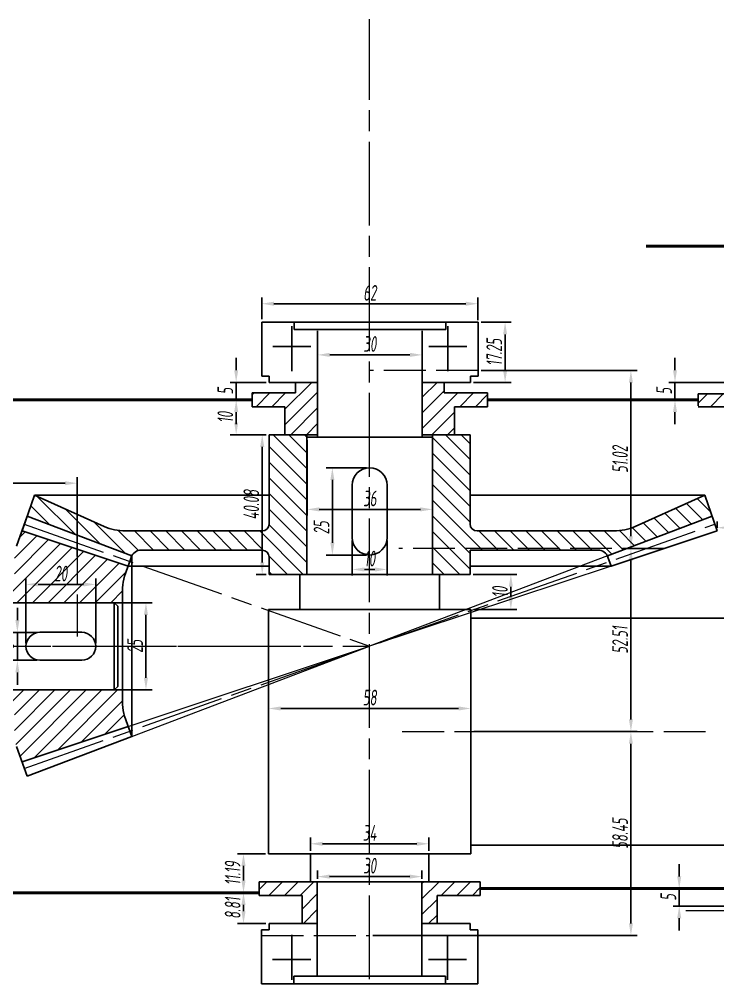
# Model space of a CAD drawing. Extents: x -500 to 7960, y -6170 to 1582.
# Drawn here: x 4657.1 to 4857.3, y 76.4 to 352.8 of the extents above; entities that cross this region are included whole.
import ezdxf

# ---------------------------------------------------------------- set-up
doc = ezdxf.new("R2010")
doc.units = 0
doc.linetypes.add('ACAD_ISO02W100', pattern=[15, 12, -3])
doc.linetypes.add('ACAD_ISO08W100', pattern=[36, 24, -3, 6, -3])
doc.layers.get('Defpoints').update_dxf_attribs({"linetype": 'CONTINUOUS'})
for name, color, linetype, lineweight in [('zhongxin', 1, 'ACAD_ISO08W100', 9), ('加粗实线受力图', 7, 'CONTINUOUS', 50), ('标注', 5, 'CONTINUOUS', 9), ('粗实线', 7, 'CONTINUOUS', 25), ('细实线 波浪线', 3, 'CONTINUOUS', 9), ('虚线', 2, 'ACAD_ISO02W100', 9)]:
    doc.layers.add(name, color=color, linetype=linetype, lineweight=lineweight)
doc.styles.get("Standard").update_dxf_attribs({"font": 'gbenor.shx', "width": 0.7, "oblique": 7, "height": 10, "bigfont": 'gbcbig.shx'})
doc.dimstyles.new('GB-35', dxfattribs={"dimtxt": 4.5, "dimasz": 3.5, "dimexe": 1.75, "dimexo": 0.875, "dimgap": 0.875, "dimtad": 1, "dimdsep": 46, "dimtxsty": 'Standard', "dimcen": 3.5, "dimadec": 0, "dimazin": 0, "dimtfac": 0.7, "dimtmove": 0, "dimatfit": 3, "dimfxl": 1, "dimtzin": 0, "dimarcsym": 0})
pattern_1 = [(135, (2826.3578, 0), (-2.245064, -2.245064), [])]
pattern_2 = [(45, (2826.3578, 0), (-2.245064, 2.245064), [])]

# ---------------------------------------------------------------- blocks, each defined once
blk = doc.blocks.new('*D33')
at = {"layer": 'Defpoints', "color": 0, "transparency": 16777216}
for p in [(4786.36, 193.7), (4786.56, 183.69), (4798.04, 183.69)]:
    blk.add_point(p, dxfattribs=at)
at = {"layer": '标注', "color": 0, "lineweight": -2, "transparency": 16777216}
for p, q in [((4787.23, 193.7), (4799.79, 193.7)), ((4798.04, 190.2), (4798.04, 187.19)), ((4787.43, 183.69), (4799.79, 183.69))]:
    blk.add_line(p, q, dxfattribs=at)
at = {"layer": '标注', "color": 0, "transparency": 16777216}
for points in [[(4797.46, 190.2), (4798.62, 190.2), (4798.04, 193.7)], [(4797.46, 187.19), (4798.62, 187.19), (4798.04, 183.69)]]:
    blk.add_solid(points, dxfattribs=at)
at = {"layer": '标注', "color": 0, "transparency": 16777216, "insert": (4794.92, 188.69), "char_height": 4.5, "attachment_point": 5, "rotation": 90}
blk.add_mtext('10', dxfattribs=at)
blk = doc.blocks.new('*D36')
at = {"layer": 'Defpoints', "color": 0, "transparency": 16777216}
for p in [(4788.62, 266.02), (4786.47, 248.77), (4796.39, 248.77)]:
    blk.add_point(p, dxfattribs=at)
at = {"layer": '标注', "color": 0, "lineweight": -2, "transparency": 16777216}
for p, q in [((4789.5, 266.02), (4798.14, 266.02)), ((4796.39, 262.52), (4796.39, 252.27)), ((4787.35, 248.77), (4798.14, 248.77))]:
    blk.add_line(p, q, dxfattribs=at)
at = {"layer": '标注', "color": 0, "transparency": 16777216}
for points in [[(4795.81, 262.52), (4796.97, 262.52), (4796.39, 266.02)], [(4795.81, 252.27), (4796.97, 252.27), (4796.39, 248.77)]]:
    blk.add_solid(points, dxfattribs=at)
at = {"layer": '标注', "color": 0, "transparency": 16777216, "insert": (4793.27, 257.4), "char_height": 4.5, "attachment_point": 5, "rotation": 90}
blk.add_mtext('17.25', dxfattribs=at)
blk = doc.blocks.new('*D19')
at = {"layer": 'Defpoints', "color": 0, "transparency": 16777216}
for p in [(4742.62, 263.9), (4772.62, 263.9), (4772.62, 256.65)]:
    blk.add_point(p, dxfattribs=at)
at = {"layer": '标注', "color": 0, "lineweight": -2, "transparency": 16777216}
for p, q in [((4742.62, 263.03), (4742.62, 254.9)), ((4772.62, 263.03), (4772.62, 254.9)), ((4746.12, 256.65), (4769.12, 256.65))]:
    blk.add_line(p, q, dxfattribs=at)
at = {"layer": '标注', "color": 0, "transparency": 16777216}
for points in [[(4746.12, 257.24), (4746.12, 256.07), (4742.62, 256.65)], [(4769.12, 257.24), (4769.12, 256.07), (4772.62, 256.65)]]:
    blk.add_solid(points, dxfattribs=at)
at = {"layer": '标注', "color": 0, "transparency": 16777216, "insert": (4757.62, 259.78), "char_height": 4.5, "attachment_point": 5}
blk.add_mtext('30', dxfattribs=at)
blk = doc.blocks.new('*D37')
at = {"layer": 'Defpoints', "color": 0, "transparency": 16777216}
for p in [(4739.62, 233.08), (4775.62, 233.08), (4775.62, 212.37)]:
    blk.add_point(p, dxfattribs=at)
at = {"layer": '标注', "color": 0, "lineweight": -2, "transparency": 16777216}
for p, q in [((4739.62, 232.21), (4739.62, 210.62)), ((4775.62, 232.21), (4775.62, 210.62)), ((4743.12, 212.37), (4772.12, 212.37))]:
    blk.add_line(p, q, dxfattribs=at)
at = {"layer": '标注', "color": 0, "transparency": 16777216}
for points in [[(4743.12, 212.96), (4743.12, 211.79), (4739.62, 212.37)], [(4772.12, 212.96), (4772.12, 211.79), (4775.62, 212.37)]]:
    blk.add_solid(points, dxfattribs=at)
at = {"layer": '标注', "color": 0, "transparency": 16777216, "insert": (4757.62, 215.5), "char_height": 4.5, "attachment_point": 5}
blk.add_mtext('36', dxfattribs=at)
blk = doc.blocks.new('*D38')
at = {"layer": 'Defpoints', "color": 0, "transparency": 16777216}
for p in [(4788.62, 271.32), (4726.62, 266.02), (4788.62, 265.7)]:
    blk.add_point(p, dxfattribs=at)
at = {"layer": '标注', "color": 0, "lineweight": -2, "transparency": 16777216}
for p, q in [((4726.62, 266.9), (4726.62, 273.07)), ((4730.12, 271.32), (4785.12, 271.32)), ((4788.62, 266.58), (4788.62, 273.07))]:
    blk.add_line(p, q, dxfattribs=at)
at = {"layer": '标注', "color": 0, "transparency": 16777216}
for points in [[(4730.12, 271.9), (4730.12, 270.73), (4726.62, 271.32)], [(4785.12, 271.9), (4785.12, 270.73), (4788.62, 271.32)]]:
    blk.add_solid(points, dxfattribs=at)
at = {"layer": '标注', "color": 0, "transparency": 16777216, "insert": (4757.62, 274.44), "char_height": 4.5, "attachment_point": 5}
blk.add_mtext('62', dxfattribs=at)
blk = doc.blocks.new('*D39')
at = {"layer": 'Defpoints', "color": 0, "transparency": 16777216}
for p in [(4788.62, 252.22), (4832.46, 201.2), (4842, 201.2)]:
    blk.add_point(p, dxfattribs=at)
at = {"layer": '标注', "color": 0, "lineweight": -2, "transparency": 16777216}
for p, q in [((4789.5, 252.22), (4834.21, 252.22)), ((4832.46, 248.72), (4832.46, 204.7)), ((4841.13, 201.2), (4830.71, 201.2))]:
    blk.add_line(p, q, dxfattribs=at)
at = {"layer": '标注', "color": 0, "transparency": 16777216}
for points in [[(4831.88, 248.72), (4833.04, 248.72), (4832.46, 252.22)], [(4831.88, 204.7), (4833.04, 204.7), (4832.46, 201.2)]]:
    blk.add_solid(points, dxfattribs=at)
at = {"layer": '标注', "color": 0, "transparency": 16777216, "insert": (4829.34, 226.71), "char_height": 4.5, "attachment_point": 5, "rotation": 90}
blk.add_mtext('51.02', dxfattribs=at)
blk = doc.blocks.new('*D40')
at = {"layer": 'Defpoints', "color": 0, "transparency": 16777216}
for p in [(4832.46, 201.2), (4786.56, 148.69), (4832.46, 148.69)]:
    blk.add_point(p, dxfattribs=at)
at = {"layer": '标注', "color": 0, "lineweight": -2, "transparency": 16777216}
for p, q in [((4831.59, 201.2), (4830.71, 201.2)), ((4832.46, 197.7), (4832.46, 152.19)), ((4787.43, 148.69), (4834.21, 148.69))]:
    blk.add_line(p, q, dxfattribs=at)
at = {"layer": '标注', "color": 0, "transparency": 16777216}
for points in [[(4831.88, 197.7), (4833.04, 197.7), (4832.46, 201.2)], [(4831.88, 152.19), (4833.04, 152.19), (4832.46, 148.69)]]:
    blk.add_solid(points, dxfattribs=at)
at = {"layer": '标注', "color": 0, "transparency": 16777216, "insert": (4829.34, 174.95), "char_height": 4.5, "attachment_point": 5, "rotation": 90}
blk.add_mtext('52.51', dxfattribs=at)
blk = doc.blocks.new('*D41')
at = {"layer": 'Defpoints', "color": 0, "transparency": 16777216}
for p in [(4832.46, 148.69), (4757.56, 90.24), (4832.46, 90.24)]:
    blk.add_point(p, dxfattribs=at)
at = {"layer": '标注', "color": 0, "lineweight": -2, "transparency": 16777216}
for p, q in [((4831.59, 148.69), (4830.71, 148.69)), ((4832.46, 145.19), (4832.46, 93.74)), ((4758.43, 90.24), (4834.21, 90.24))]:
    blk.add_line(p, q, dxfattribs=at)
at = {"layer": '标注', "color": 0, "transparency": 16777216}
for points in [[(4831.88, 145.19), (4833.04, 145.19), (4832.46, 148.69)], [(4831.88, 93.74), (4833.04, 93.74), (4832.46, 90.24)]]:
    blk.add_solid(points, dxfattribs=at)
at = {"layer": '标注', "color": 0, "transparency": 16777216, "insert": (4829.34, 119.47), "char_height": 4.5, "attachment_point": 5, "rotation": 90}
blk.add_mtext('58.45', dxfattribs=at)
blk = doc.blocks.new('*D20')
at = {"layer": 'Defpoints', "color": 0, "transparency": 16777216}
for p in [(4673.73, 219.88), (4623.73, 204.93), (4673.73, 198.04)]:
    blk.add_point(p, dxfattribs=at)
at = {"layer": '标注', "color": 0, "lineweight": -2, "transparency": 16777216}
for p, q in [((4623.73, 205.8), (4623.73, 221.63)), ((4673.73, 198.92), (4673.73, 221.63)), ((4627.23, 219.88), (4670.23, 219.88))]:
    blk.add_line(p, q, dxfattribs=at)
at = {"layer": '标注', "color": 0, "transparency": 16777216}
for points in [[(4627.23, 220.46), (4627.23, 219.3), (4623.73, 219.88)], [(4670.23, 220.46), (4670.23, 219.3), (4673.73, 219.88)]]:
    blk.add_solid(points, dxfattribs=at)
at = {"layer": '标注', "color": 0, "transparency": 16777216, "insert": (4651.24, 223.01), "char_height": 4.5, "attachment_point": 5}
blk.add_mtext('50', dxfattribs=at)
blk = doc.blocks.new('*D45')
at = {"layer": 'Defpoints', "color": 0, "transparency": 16777216}
for p in [(4742.56, 105.66), (4772.56, 107.14), (4772.56, 105.66)]:
    blk.add_point(p, dxfattribs=at)
at = {"layer": '标注', "color": 0, "lineweight": -2, "transparency": 16777216}
for p, q in [((4742.56, 106.53), (4742.56, 108.89)), ((4772.56, 106.53), (4772.56, 108.89)), ((4746.06, 107.14), (4769.06, 107.14))]:
    blk.add_line(p, q, dxfattribs=at)
at = {"layer": '标注', "color": 0, "transparency": 16777216}
for points in [[(4746.06, 107.73), (4746.06, 106.56), (4742.56, 107.14)], [(4769.06, 107.73), (4769.06, 106.56), (4772.56, 107.14)]]:
    blk.add_solid(points, dxfattribs=at)
at = {"layer": '标注', "color": 0, "transparency": 16777216, "insert": (4757.56, 110.27), "char_height": 4.5, "attachment_point": 5}
blk.add_mtext('30', dxfattribs=at)
blk = doc.blocks.new('*D46')
at = {"layer": 'Defpoints', "color": 0, "transparency": 16777216}
for p in [(4774.56, 116.55), (4740.56, 113.69), (4774.56, 113.69)]:
    blk.add_point(p, dxfattribs=at)
at = {"layer": '标注', "color": 0, "lineweight": -2, "transparency": 16777216}
for p, q in [((4740.56, 114.57), (4740.56, 118.3)), ((4744.06, 116.55), (4771.06, 116.55)), ((4774.56, 114.57), (4774.56, 118.3))]:
    blk.add_line(p, q, dxfattribs=at)
at = {"layer": '标注', "color": 0, "transparency": 16777216}
for points in [[(4744.06, 117.13), (4744.06, 115.96), (4740.56, 116.55)], [(4771.06, 117.13), (4771.06, 115.96), (4774.56, 116.55)]]:
    blk.add_solid(points, dxfattribs=at)
at = {"layer": '标注', "color": 0, "transparency": 16777216, "insert": (4757.56, 119.67), "char_height": 4.5, "attachment_point": 5}
blk.add_mtext('34', dxfattribs=at)
blk = doc.blocks.new('*D47')
at = {"layer": 'Defpoints', "color": 0, "transparency": 16777216}
for p in [(4786.56, 155.32), (4728.56, 148.69), (4786.56, 148.69)]:
    blk.add_point(p, dxfattribs=at)
at = {"layer": '标注', "color": 0, "lineweight": -2, "transparency": 16777216}
for p, q in [((4728.56, 149.57), (4728.56, 157.07)), ((4732.06, 155.32), (4783.06, 155.32)), ((4786.56, 149.57), (4786.56, 157.07))]:
    blk.add_line(p, q, dxfattribs=at)
at = {"layer": '标注', "color": 0, "transparency": 16777216}
for points in [[(4732.06, 155.91), (4732.06, 154.74), (4728.56, 155.32)], [(4783.06, 155.91), (4783.06, 154.74), (4786.56, 155.32)]]:
    blk.add_solid(points, dxfattribs=at)
at = {"layer": '标注', "color": 0, "transparency": 16777216, "insert": (4757.56, 158.45), "char_height": 4.5, "attachment_point": 5}
blk.add_mtext('58', dxfattribs=at)
blk = doc.blocks.new('*D50')
at = {"layer": 'Defpoints', "color": 0, "transparency": 16777216}
for p in [(4686.72, 185.64), (4686.72, 160.64), (4693.43, 160.64)]:
    blk.add_point(p, dxfattribs=at)
at = {"layer": '标注', "color": 0, "lineweight": -2, "transparency": 16777216}
for p, q in [((4687.59, 185.64), (4695.18, 185.64)), ((4693.43, 182.14), (4693.43, 164.14)), ((4687.59, 160.64), (4695.18, 160.64))]:
    blk.add_line(p, q, dxfattribs=at)
at = {"layer": '标注', "color": 0, "transparency": 16777216}
for points in [[(4692.84, 182.14), (4694.01, 182.14), (4693.43, 185.64)], [(4692.84, 164.14), (4694.01, 164.14), (4693.43, 160.64)]]:
    blk.add_solid(points, dxfattribs=at)
at = {"layer": '标注', "color": 0, "transparency": 16777216, "insert": (4690.3, 173.14), "char_height": 4.5, "attachment_point": 5, "rotation": 90}
blk.add_mtext('25', dxfattribs=at)
blk = doc.blocks.new('*D56')
at = {"layer": 'Defpoints', "color": 0, "transparency": 16777216}
for p in [(4728.77, 248.77), (4719.29, 243.77), (4719.29, 243.77)]:
    blk.add_point(p, dxfattribs=at)
at = {"layer": '标注', "color": 0, "lineweight": -2, "transparency": 16777216}
for p, q in [((4719.29, 252.27), (4719.29, 255.77)), ((4727.9, 248.77), (4717.54, 248.77)), ((4719.29, 248.77), (4719.29, 243.77)), ((4718.42, 243.77), (4717.54, 243.77)), ((4719.29, 240.27), (4719.29, 236.77))]:
    blk.add_line(p, q, dxfattribs=at)
at = {"layer": '标注', "color": 0, "transparency": 16777216}
for points in [[(4718.71, 252.27), (4719.88, 252.27), (4719.29, 248.77)], [(4718.71, 240.27), (4719.88, 240.27), (4719.29, 243.77)]]:
    blk.add_solid(points, dxfattribs=at)
at = {"layer": '标注', "color": 0, "transparency": 16777216, "insert": (4716.17, 246.27), "char_height": 4.5, "attachment_point": 5, "rotation": 90}
blk.add_mtext('5', dxfattribs=at)
blk = doc.blocks.new('*D57')
at = {"layer": 'Defpoints', "color": 0, "transparency": 16777216}
for p in [(4869.37, 248.77), (4845.1, 243.77), (4851.74, 243.77)]:
    blk.add_point(p, dxfattribs=at)
at = {"layer": '标注', "color": 0, "lineweight": -2, "transparency": 16777216}
for p, q in [((4845.1, 252.27), (4845.1, 255.77)), ((4868.5, 248.77), (4843.35, 248.77)), ((4845.1, 248.77), (4845.1, 243.77)), ((4850.87, 243.77), (4843.35, 243.77)), ((4845.1, 240.27), (4845.1, 236.77))]:
    blk.add_line(p, q, dxfattribs=at)
at = {"layer": '标注', "color": 0, "transparency": 16777216}
for points in [[(4844.52, 252.27), (4845.68, 252.27), (4845.1, 248.77)], [(4844.52, 240.27), (4845.68, 240.27), (4845.1, 243.77)]]:
    blk.add_solid(points, dxfattribs=at)
at = {"layer": '标注', "color": 0, "transparency": 16777216, "insert": (4841.97, 246.27), "char_height": 4.5, "attachment_point": 5, "rotation": 90}
blk.add_mtext('5', dxfattribs=at)
blk = doc.blocks.new('*D59')
at = {"layer": 'Defpoints', "color": 0, "transparency": 16777216}
for p in [(4725.84, 102.51), (4721.39, 93.69), (4728.71, 93.69)]:
    blk.add_point(p, dxfattribs=at)
at = {"layer": '标注', "color": 0, "lineweight": -2, "transparency": 16777216}
for p, q in [((4724.96, 102.51), (4719.64, 102.51)), ((4721.39, 99.01), (4721.39, 97.19)), ((4727.83, 93.69), (4719.64, 93.69))]:
    blk.add_line(p, q, dxfattribs=at)
at = {"layer": '标注', "color": 0, "transparency": 16777216}
for points in [[(4720.81, 99.01), (4721.98, 99.01), (4721.39, 102.51)], [(4720.81, 97.19), (4721.98, 97.19), (4721.39, 93.69)]]:
    blk.add_solid(points, dxfattribs=at)
at = {"layer": '标注', "color": 0, "transparency": 16777216, "insert": (4718.27, 98.1), "char_height": 4.5, "attachment_point": 5, "rotation": 90}
blk.add_mtext('8.81', dxfattribs=at)
blk = doc.blocks.new('*D60')
at = {"layer": 'Defpoints', "color": 0, "transparency": 16777216}
for p in [(4860.84, 103.69), (4846.31, 98.69), (4869.29, 98.69)]:
    blk.add_point(p, dxfattribs=at)
at = {"layer": '标注', "color": 0, "lineweight": -2, "transparency": 16777216}
for p, q in [((4846.31, 107.19), (4846.31, 110.69)), ((4859.96, 103.69), (4844.56, 103.69)), ((4846.31, 103.69), (4846.31, 98.69)), ((4868.41, 98.69), (4844.56, 98.69)), ((4846.31, 95.19), (4846.31, 91.69))]:
    blk.add_line(p, q, dxfattribs=at)
at = {"layer": '标注', "color": 0, "transparency": 16777216}
for points in [[(4845.73, 107.19), (4846.9, 107.19), (4846.31, 103.69)], [(4845.73, 95.19), (4846.9, 95.19), (4846.31, 98.69)]]:
    blk.add_solid(points, dxfattribs=at)
at = {"layer": '标注', "color": 0, "transparency": 16777216, "insert": (4843.19, 101.19), "char_height": 4.5, "attachment_point": 5, "rotation": 90}
blk.add_mtext('5', dxfattribs=at)
blk = doc.blocks.new('*D61')
at = {"layer": 'Defpoints', "color": 0, "transparency": 16777216}
for p in [(4723.91, 243.77), (4719.29, 233.77), (4728.76, 233.77)]:
    blk.add_point(p, dxfattribs=at)
at = {"layer": '标注', "color": 0, "lineweight": -2, "transparency": 16777216}
for p, q in [((4723.03, 243.77), (4717.54, 243.77)), ((4719.29, 240.27), (4719.29, 237.27)), ((4727.88, 233.77), (4717.54, 233.77))]:
    blk.add_line(p, q, dxfattribs=at)
at = {"layer": '标注', "color": 0, "transparency": 16777216}
for points in [[(4718.71, 240.27), (4719.88, 240.27), (4719.29, 243.77)], [(4718.71, 237.27), (4719.88, 237.27), (4719.29, 233.77)]]:
    blk.add_solid(points, dxfattribs=at)
at = {"layer": '标注', "color": 0, "transparency": 16777216, "insert": (4716.17, 238.77), "char_height": 4.5, "attachment_point": 5, "rotation": 90}
blk.add_mtext('10', dxfattribs=at)
blk = doc.blocks.new('*D62')
at = {"layer": 'Defpoints', "color": 0, "transparency": 16777216}
for p in [(4728.56, 113.69), (4721.39, 102.51), (4725.84, 102.51)]:
    blk.add_point(p, dxfattribs=at)
at = {"layer": '标注', "color": 0, "lineweight": -2, "transparency": 16777216}
for p, q in [((4727.68, 113.69), (4719.64, 113.69)), ((4721.39, 110.19), (4721.39, 106.01)), ((4724.96, 102.51), (4719.64, 102.51))]:
    blk.add_line(p, q, dxfattribs=at)
at = {"layer": '标注', "color": 0, "transparency": 16777216}
for points in [[(4720.81, 110.19), (4721.98, 110.19), (4721.39, 113.69)], [(4720.81, 106.01), (4721.98, 106.01), (4721.39, 102.51)]]:
    blk.add_solid(points, dxfattribs=at)
at = {"layer": '标注', "color": 0, "transparency": 16777216, "insert": (4718.27, 108.1), "char_height": 4.5, "attachment_point": 5, "rotation": 90}
blk.add_mtext('11.19', dxfattribs=at)
blk = doc.blocks.new('*D63')
at = {"layer": 'Defpoints', "color": 0, "transparency": 16777216}
for p in [(4857.19, 206.25), (4878.56, 207.13), (4878.56, 205.39)]:
    blk.add_point(p, dxfattribs=at)
at = {"layer": '标注', "color": 0, "lineweight": -2, "transparency": 16777216}
for p, q in [((4857.19, 207.12), (4857.19, 208.88)), ((4878.56, 206.27), (4878.56, 208.88)), ((4860.69, 207.13), (4875.06, 207.13))]:
    blk.add_line(p, q, dxfattribs=at)
at = {"layer": '标注', "color": 0, "transparency": 16777216}
for points in [[(4860.69, 207.71), (4860.69, 206.55), (4857.19, 207.13)], [(4875.06, 207.71), (4875.06, 206.55), (4878.56, 207.13)]]:
    blk.add_solid(points, dxfattribs=at)
at = {"layer": '标注', "color": 0, "transparency": 16777216, "insert": (4867.87, 210.25), "char_height": 4.5, "attachment_point": 5}
blk.add_mtext('21.37', dxfattribs=at)
blk = doc.blocks.new('*D24')
at = {"layer": 'Defpoints', "color": 0, "transparency": 16777216}
for p in [(4679.02, 190.86), (4659.02, 173.14), (4679.02, 173.14)]:
    blk.add_point(p, dxfattribs=at)
at = {"layer": '标注', "color": 0, "lineweight": -2, "transparency": 16777216}
for p, q in [((4659.02, 174.02), (4659.02, 192.61)), ((4662.52, 190.86), (4675.52, 190.86)), ((4679.02, 174.02), (4679.02, 192.61))]:
    blk.add_line(p, q, dxfattribs=at)
at = {"layer": '标注', "color": 0, "transparency": 16777216}
for points in [[(4662.52, 191.45), (4662.52, 190.28), (4659.02, 190.86)], [(4675.52, 191.45), (4675.52, 190.28), (4679.02, 190.86)]]:
    blk.add_solid(points, dxfattribs=at)
at = {"layer": '标注', "color": 0, "transparency": 16777216, "insert": (4669.02, 193.99), "char_height": 4.5, "attachment_point": 5}
blk.add_mtext('20', dxfattribs=at)
blk = doc.blocks.new('*D66')
at = {"layer": 'Defpoints', "color": 0, "transparency": 16777216}
for p in [(4663.02, 177.14), (4656.57, 169.14), (4663.02, 169.14)]:
    blk.add_point(p, dxfattribs=at)
at = {"layer": '标注', "color": 0, "lineweight": -2, "transparency": 16777216}
for p, q in [((4656.57, 180.64), (4656.57, 184.14)), ((4662.15, 177.14), (4654.82, 177.14)), ((4656.57, 177.14), (4656.57, 169.14)), ((4662.15, 169.14), (4654.82, 169.14)), ((4656.57, 165.64), (4656.57, 162.14))]:
    blk.add_line(p, q, dxfattribs=at)
at = {"layer": '标注', "color": 0, "transparency": 16777216}
for points in [[(4655.99, 180.64), (4657.15, 180.64), (4656.57, 177.14)], [(4655.99, 165.64), (4657.15, 165.64), (4656.57, 169.14)]]:
    blk.add_solid(points, dxfattribs=at)
at = {"layer": '标注', "color": 0, "transparency": 16777216, "insert": (4653.44, 173.14), "char_height": 4.5, "attachment_point": 5, "rotation": 90}
blk.add_mtext('8', dxfattribs=at)
blk = doc.blocks.new('*D67')
at = {"layer": 'Defpoints', "color": 0, "transparency": 16777216}
for p in [(4728.76, 233.77), (4726.76, 193.7), (4728.76, 193.7)]:
    blk.add_point(p, dxfattribs=at)
at = {"layer": '标注', "color": 0, "lineweight": -2, "transparency": 16777216}
for p, q in [((4727.88, 233.77), (4725.01, 233.77)), ((4726.76, 230.27), (4726.76, 197.2)), ((4727.88, 193.7), (4725.01, 193.7))]:
    blk.add_line(p, q, dxfattribs=at)
at = {"layer": '标注', "color": 0, "transparency": 16777216}
for points in [[(4726.17, 230.27), (4727.34, 230.27), (4726.76, 233.77)], [(4726.17, 197.2), (4727.34, 197.2), (4726.76, 193.7)]]:
    blk.add_solid(points, dxfattribs=at)
at = {"layer": '标注', "color": 0, "transparency": 16777216, "insert": (4723.63, 213.73), "char_height": 4.5, "attachment_point": 5, "rotation": 90}
blk.add_mtext('40.08', dxfattribs=at)
blk = doc.blocks.new('*D25')
at = {"layer": 'Defpoints', "color": 0, "transparency": 16777216}
for p in [(4752.56, 204.3), (4762.56, 204.3), (4762.56, 195.15)]:
    blk.add_point(p, dxfattribs=at)
at = {"layer": '标注', "color": 0, "lineweight": -2, "transparency": 16777216}
for p, q in [((4752.56, 203.43), (4752.56, 193.4)), ((4762.56, 203.43), (4762.56, 193.4)), ((4756.06, 195.15), (4759.06, 195.15))]:
    blk.add_line(p, q, dxfattribs=at)
at = {"layer": '标注', "color": 0, "transparency": 16777216}
for points in [[(4756.06, 195.74), (4756.06, 194.57), (4752.56, 195.15)], [(4759.06, 195.74), (4759.06, 194.57), (4762.56, 195.15)]]:
    blk.add_solid(points, dxfattribs=at)
at = {"layer": '标注', "color": 0, "transparency": 16777216, "insert": (4757.56, 198.28), "char_height": 4.5, "attachment_point": 5}
blk.add_mtext('10', dxfattribs=at)
blk = doc.blocks.new('*D68')
at = {"layer": 'Defpoints', "color": 0, "transparency": 16777216}
for p in [(4757.56, 224.3), (4746.87, 199.3), (4757.56, 199.3)]:
    blk.add_point(p, dxfattribs=at)
at = {"layer": '标注', "color": 0, "lineweight": -2, "transparency": 16777216}
for p, q in [((4756.68, 224.3), (4745.12, 224.3)), ((4746.87, 220.8), (4746.87, 202.8)), ((4756.68, 199.3), (4745.12, 199.3))]:
    blk.add_line(p, q, dxfattribs=at)
at = {"layer": '标注', "color": 0, "transparency": 16777216}
for points in [[(4746.29, 220.8), (4747.45, 220.8), (4746.87, 224.3)], [(4746.29, 202.8), (4747.45, 202.8), (4746.87, 199.3)]]:
    blk.add_solid(points, dxfattribs=at)
at = {"layer": '标注', "color": 0, "transparency": 16777216, "insert": (4743.74, 207.12), "char_height": 4.5, "attachment_point": 5, "rotation": 90}
blk.add_mtext('25', dxfattribs=at)

msp = doc.modelspace()

# ---------------------------------------------------------------- hatches: boundary and pattern name
at = {"layer": '细实线 波浪线'}
h = msp.add_hatch(dxfattribs=at)
h.set_pattern_fill('ANSI31', color=256)
h.set_pattern_definition(pattern_2)
h.paths.add_polyline_path([(4742.623, 248.772), (4736.285, 248.772), (4736.285, 245.737), (4723.907, 245.737), (4723.907, 241.807), (4733.265, 241.807), (4733.265, 233.772), (4742.623, 233.772)])
h.paths.add_polyline_path([(4781.846, 241.807), (4791.34, 241.807), (4791.34, 245.737), (4778.962, 245.737), (4778.962, 248.772), (4772.623, 248.772), (4772.623, 233.772), (4781.846, 233.772)])
h = msp.add_hatch(dxfattribs=at)
h.set_pattern_fill('ANSI31', color=256)
h.set_pattern_definition(pattern_2)
h.paths.add_polyline_path([(4880.056, 248.772), (4874.657, 248.772), (4874.657, 245.503), (4851.741, 245.503), (4851.741, 241.807), (4878.556, 241.807), (4880.056, 241.807)])
h.paths.add_polyline_path([(4963.37, 241.807), (4936.556, 241.807), (4935.056, 241.807), (4935.056, 248.772), (4940.455, 248.772), (4940.455, 245.503), (4963.37, 245.503)])
h = msp.add_hatch(dxfattribs=at)
h.set_pattern_fill('ANSI31', color=256, angle=90)
h.set_pattern_definition(pattern_1)
h.paths.add_polyline_path([(4661.487, 216.44), (4659.354, 210.406), (4689.366, 199.018, -0.28592), (4692.058, 200.695), (4726.756, 200.695, -0.4142136), (4728.756, 198.695), (4728.756, 194.492), (4729.553, 193.695), (4739.556, 193.695), (4739.556, 233.772), (4728.756, 233.772), (4728.756, 216.44), (4728.756, 208.2, -0.4142136), (4726.756, 206.2), (4687.549, 206.2, -0.1056983), (4681.416, 207.511)])
h.paths.add_polyline_path([(4630.653, 211.025), (4640.179, 211.025), (4640.89, 216.817), (4631.364, 216.817)], flags=9)
h = msp.add_hatch(dxfattribs=at)
h.set_pattern_fill('ANSI31', color=256, angle=90)
h.set_pattern_definition(pattern_1)
h.paths.add_polyline_path([(4786.356, 233.772), (4775.556, 233.772), (4775.556, 201.201), (4831.498, 201.201), (4855.758, 210.406), (4853.624, 216.44), (4833.696, 207.511, -0.1056983), (4827.563, 206.2), (4788.356, 206.2, -0.4142136), (4786.356, 208.2)])
h.paths.add_polyline_path([(4786.356, 200.695), (4823.054, 200.695, -0.28592), (4825.746, 199.018), (4825.765, 199.026), (4831.498, 201.201), (4775.556, 201.201), (4775.556, 193.695), (4786.356, 193.695)])
h = msp.add_hatch(dxfattribs=at)
h.set_pattern_fill('ANSI31', color=256)
h.set_pattern_definition([(45, (2826.3578, 250.4087), (-2.245064, 2.245064), [])])
edge = h.paths.add_edge_path()
edge.add_line((4673.729, 200.995), (4657.888, 206.258))
edge.add_line((4657.888, 206.258), (4656.326, 201.841))
edge.add_arc((4665.754, 198.508), 10, 160.53, 180)
edge.add_line((4655.754, 198.508), (4655.754, 190.743))
edge.add_line((4655.754, 190.743), (4646.447, 190.743))
edge.add_line((4646.447, 190.743), (4646.447, 185.643))
edge.add_line((4646.447, 185.643), (4673.729, 185.643))
edge.add_line((4673.729, 185.643), (4673.729, 200.995))
edge = h.paths.add_edge_path()
edge.add_line((4688.328, 196.144), (4673.729, 200.995))
edge.add_line((4673.729, 200.995), (4673.729, 185.643))
edge.add_line((4673.729, 185.643), (4686.716, 185.643))
edge.add_line((4686.716, 185.643), (4686.716, 189.869))
edge.add_arc((4696.716, 189.869), 10, 160.53, 180, ccw=False)
edge.add_line((4687.288, 193.202), (4688.328, 196.144))
edge = h.paths.add_edge_path()
edge.add_arc((4696.716, 156.418), 10, 180, 199.47, ccw=False)
edge.add_line((4686.716, 156.418), (4686.534, 160.643))
edge.add_line((4686.534, 160.643), (4646.628, 160.643))
edge.add_line((4646.628, 160.643), (4646.447, 160.643))
edge.add_line((4646.447, 160.643), (4646.447, 155.543))
edge.add_line((4646.447, 155.543), (4655.754, 155.543))
edge.add_line((4655.754, 155.543), (4655.754, 147.779))
edge.add_arc((4665.754, 147.779), 10, 180, 199.47)
edge.add_line((4656.326, 144.446), (4657.888, 140.029))
edge.add_line((4657.888, 140.029), (4688.328, 150.143))
edge.add_line((4688.328, 150.143), (4687.288, 153.085))
h = msp.add_hatch(dxfattribs=at)
h.set_pattern_fill('ANSI31', color=256)
h.set_pattern_definition(pattern_2)
h.paths.add_polyline_path([(4742.556, 105.66), (4725.84, 105.66), (4725.84, 101.73), (4738.217, 101.73), (4738.217, 93.695), (4742.556, 93.695)])
h.paths.add_polyline_path([(4789.272, 105.66), (4772.556, 105.66), (4772.556, 93.695), (4776.894, 93.695), (4776.894, 101.73), (4789.272, 101.73)])

# ---------------------------------------------------------------- linework, layer by layer
at = {"layer": 'zhongxin'}
for p, q in [((4757.556, 77.748), (4757.556, 352.827)), ((4658.554, 138.143), (4856.558, 208.143)), ((4658.554, 208.143), (4757.556, 173.143)), ((4658.554, 138.143), (4856.558, 208.143)), ((4658.554, 138.143), (4856.558, 208.143)), ((4381.176, 173.143), (4733.267, 173.143)), ((4461.859, 173.143), (4757.556, 173.143)), ((4603.585, 173.143), (4741.905, 173.143))]:
    msp.add_line(p, q, dxfattribs=at)
at = {"layer": '加粗实线受力图'}
for p, q in [((4836.834, 287.772), (4978.337, 287.772)), ((4723.907, 243.772), (4566.711, 243.772)), ((4791.34, 243.772), (4851.741, 243.772)), ((4725.84, 102.507), (4568.643, 102.507)), ((4789.272, 103.695), (4860.838, 103.695))]:
    msp.add_line(p, q, dxfattribs=at)
at = {"layer": '粗实线'}
for p, q in [((4726.623, 266.022), (4757.623, 266.022)), ((4726.623, 250.555), (4726.623, 266.022)), ((4735.878, 266.022), (4735.878, 263.9)), ((4735.878, 266.022), (4735.878, 263.9)), ((4788.623, 266.022), (4757.623, 266.022)), ((4779.369, 266.022), (4779.369, 263.9)), ((4788.623, 250.555), (4788.623, 266.022)), ((4735.278, 251.993), (4735.278, 264.907)), ((4735.878, 263.9), (4757.623, 263.9)), ((4742.623, 233.084), (4742.623, 263.579)), ((4779.369, 263.9), (4757.623, 263.9)), ((4772.623, 233.084), (4772.623, 263.579)), ((4779.969, 251.993), (4779.969, 264.907)), ((4729.814, 259.1), (4740.742, 259.1)), ((4785.433, 259.1), (4774.505, 259.1)), ((4728.773, 250.555), (4726.623, 250.555)), ((4728.773, 248.772), (4728.773, 250.555)), ((4742.623, 248.772), (4728.773, 248.772)), ((4736.285, 245.737), (4736.285, 248.772)), ((4772.623, 248.772), (4786.474, 248.772)), ((4778.962, 245.737), (4778.962, 248.772)), ((4786.474, 248.772), (4786.474, 250.555)), ((4786.474, 250.555), (4788.623, 250.555)), ((4723.907, 241.807), (4723.907, 245.737)), ((4723.907, 245.737), (4736.285, 245.737)), ((4791.34, 245.737), (4778.962, 245.737)), ((4791.34, 241.807), (4791.34, 245.737)), ((4874.657, 245.503), (4851.741, 245.503)), ((4851.741, 245.503), (4851.741, 242.041)), ((4733.265, 241.807), (4723.907, 241.807)), ((4733.265, 241.807), (4733.265, 233.772)), ((4781.846, 241.807), (4791.34, 241.807)), ((4781.846, 241.807), (4791.34, 241.807)), ((4781.846, 241.807), (4781.846, 233.772)), ((4851.741, 241.807), (4878.556, 241.807)), ((4742.623, 233.772), (4728.756, 233.772)), ((4728.756, 216.44), (4728.756, 233.772)), ((4739.556, 233.772), (4739.556, 193.695)), ((4739.556, 233.084), (4775.556, 233.084)), ((4772.623, 233.772), (4786.356, 233.772)), ((4775.556, 233.772), (4775.556, 193.695)), ((4786.356, 233.772), (4786.356, 208.2)), ((4752.556, 219.3), (4752.556, 204.3)), ((4762.556, 219.3), (4762.556, 204.3)), ((4657.888, 206.258), (4661.487, 216.44)), ((4661.487, 216.44), (4681.416, 207.511)), ((4661.487, 216.44), (4728.756, 216.44)), ((4728.756, 216.44), (4728.756, 208.2)), ((4853.624, 216.44), (4786.356, 216.44)), ((4853.624, 216.44), (4833.696, 207.511)), ((4857.224, 206.258), (4853.624, 216.44)), ((4659.354, 210.406), (4656.326, 201.841)), ((4659.354, 210.406), (4689.346, 199.026)), ((4855.758, 210.406), (4825.765, 199.026)), ((4855.758, 210.406), (4825.765, 199.026)), ((4688.328, 196.144), (4657.888, 206.258)), ((4726.756, 206.2), (4687.549, 206.2)), ((4788.356, 206.2), (4827.563, 206.2)), ((4826.784, 196.144), (4857.224, 206.258)), ((4857.152, 206.234), (4857.224, 206.258)), ((4689.346, 199.026), (4687.288, 193.202)), ((4689.346, 199.026), (4689.346, 147.261)), ((4726.756, 200.695), (4692.058, 200.695)), ((4786.356, 200.695), (4823.054, 200.695)), ((4786.356, 200.695), (4786.356, 193.695)), ((4728.756, 198.695), (4728.756, 193.695)), ((4826.784, 196.144), (4825.882, 198.695)), ((4728.756, 196.144), (4688.328, 196.144)), ((4728.756, 193.695), (4739.556, 193.695)), ((4737.556, 193.695), (4737.556, 183.695)), ((4739.556, 193.695), (4775.556, 193.695)), ((4786.356, 193.695), (4775.556, 193.695)), ((4777.556, 193.695), (4777.556, 183.695)), ((4826.784, 196.144), (4786.356, 196.144)), ((4686.716, 189.869), (4686.716, 173.143)), ((4689.222, 185.643), (4619.979, 185.643)), ((4686.716, 185.643), (4646.447, 185.643)), ((4684.349, 185.643), (4685.349, 184.643)), ((4684.349, 185.643), (4684.349, 160.643)), ((4685.349, 184.643), (4685.349, 161.643)), ((4728.556, 183.695), (4786.556, 183.695)), ((4728.556, 183.695), (4728.556, 113.695)), ((4786.556, 183.695), (4786.556, 113.695)), ((4786.556, 181.195), (4907.556, 181.195)), ((4675.022, 177.143), (4663.022, 177.143)), ((4686.716, 156.418), (4686.716, 173.143)), ((4675.022, 169.143), (4663.022, 169.143)), ((4689.222, 160.643), (4619.979, 160.643)), ((4686.716, 160.643), (4648.953, 160.643)), ((4685.349, 161.643), (4684.349, 160.643)), ((4689.346, 147.261), (4687.288, 153.085)), ((4688.328, 150.143), (4657.888, 140.029)), ((4659.354, 135.881), (4689.346, 147.261)), ((4659.354, 135.881), (4656.326, 144.446)), ((4786.556, 116.195), (4882.556, 116.195)), ((4728.556, 113.695), (4774.556, 113.695)), ((4740.556, 113.695), (4740.556, 105.66)), ((4786.556, 113.695), (4774.556, 113.695)), ((4774.556, 113.695), (4774.556, 105.66)), ((4774.556, 105.66), (4725.84, 105.66)), ((4725.84, 105.66), (4725.84, 101.73)), ((4728.556, 105.66), (4789.272, 105.66)), ((4742.556, 105.66), (4742.556, 99.902)), ((4742.556, 105.66), (4742.556, 78.566)), ((4772.556, 105.66), (4772.556, 99.902)), ((4772.556, 105.66), (4772.556, 78.566)), ((4789.272, 105.66), (4789.272, 101.73)), ((4725.84, 101.73), (4738.217, 101.73)), ((4738.217, 101.73), (4738.217, 93.695)), ((4789.272, 101.73), (4776.894, 101.73)), ((4776.894, 101.73), (4776.894, 93.695)), ((4728.705, 91.912), (4726.556, 91.912)), ((4726.556, 91.912), (4726.556, 76.445)), ((4742.556, 93.695), (4728.705, 93.695)), ((4728.705, 93.695), (4728.705, 91.912)), ((4772.556, 93.695), (4786.407, 93.695)), ((4786.407, 93.695), (4786.407, 91.912)), ((4786.407, 91.912), (4788.556, 91.912)), ((4788.556, 91.912), (4788.556, 76.445)), ((4735.21, 90.473), (4735.21, 77.559)), ((4779.902, 90.473), (4779.902, 77.559)), ((4729.746, 83.366), (4740.674, 83.366)), ((4785.365, 83.366), (4774.438, 83.366)), ((4735.811, 76.445), (4735.811, 78.566)), ((4735.811, 78.566), (4757.556, 78.566)), ((4735.811, 76.445), (4735.811, 78.566)), ((4779.301, 78.566), (4757.556, 78.566)), ((4779.301, 76.445), (4779.301, 78.566)), ((4726.556, 76.445), (4757.556, 76.445)), ((4788.556, 76.445), (4757.556, 76.445))]:
    msp.add_line(p, q, dxfattribs=at)
for centre, radius, start, end in [((4757.556, 219.3), 5, 360, 180), ((4687.549, 221.2), 15, 245.86535, 270), ((4726.756, 208.2), 2, 270, 0), ((4788.356, 208.2), 2, 180, 270), ((4827.563, 221.2), 15, 270, 294.13465), ((4856.558, 208.143), 2, 287.2877, 289.47), ((4757.556, 204.3), 5, 180, 360), ((4692.058, 197.695), 3, 90, 160.53), ((4726.756, 198.695), 2, 0, 90), ((4823.054, 197.695), 3, 19.47, 90), ((4696.716, 189.869), 10, 160.53, 180), ((4663.022, 173.143), 4, 90, 270), ((4675.022, 173.143), 4, 270, 90), ((4696.716, 156.418), 10, 180, 199.47)]:
    msp.add_arc(centre, radius, start, end, dxfattribs=at)
at = {"layer": '细实线 波浪线'}
for p in [(4825.765, 199.026), (4826.784, 196.144), (4688.328, 150.143), (4689.346, 147.261)]:
    msp.add_line(p, (4757.556, 173.143), dxfattribs=at)
at = {"layer": '细实线 波浪线', "linetype": 'Continuous'}
msp.add_line((4729.553, 193.695), (4728.756, 194.492), dxfattribs=at)
at = {"layer": '虚线'}
for p, q in [((4788.623, 252.222), (4757.623, 252.222)), ((4673.729, 202.958), (4673.729, 173.143)), ((4842.004, 201.201), (4765.971, 201.201)), ((4766.874, 148.695), (4856.441, 148.695)), ((4848.192, 97.445), (5002.256, 97.445)), ((4726.556, 90.245), (4757.556, 90.245))]:
    msp.add_line(p, q, dxfattribs=at)

# ---------------------------------------------------------------- dimensions: what is measured, and where the dimension line sits
at = {"layer": '标注'}
for base, p1, p2, picture, middle in [((4788.623, 271.316), (4726.623, 266.022), (4788.623, 265.701), '*D38', (4757.623, 274.441)), ((4772.623, 256.653), (4742.623, 263.9), (4772.623, 263.9), '*D19', (4757.623, 259.778)), ((4775.623, 212.373), (4739.623, 233.084), (4775.623, 233.084), '*D37', (4757.623, 215.498)), ((4878.556, 207.129), (4857.188, 206.245), (4878.556, 205.392), '*D63', (4867.872, 210.254)), ((4762.556, 195.155), (4752.556, 204.3), (4762.556, 204.3), '*D25', (4757.556, 198.28)), ((4679.022, 190.863), (4659.022, 173.143), (4679.022, 173.143), '*D24', (4669.022, 193.988)), ((4786.556, 155.324), (4728.556, 148.695), (4786.556, 148.695), '*D47', (4757.556, 158.449)), ((4774.556, 116.547), (4740.556, 113.695), (4774.556, 113.695), '*D46', (4757.556, 119.672)), ((4772.556, 107.142), (4742.556, 105.66), (4772.556, 105.66), '*D45', (4757.556, 110.267))]:
    dim = msp.add_linear_dim(base=base, p1=p1, p2=p2, dimstyle='GB-35', dxfattribs=at)
    dim.commit()
    dim.dimension.update_dxf_attribs({"geometry": picture, "text_midpoint": middle})
for base, p1, p2, picture, middle in [((4796.39, 248.772), (4788.623, 266.022), (4786.474, 248.772), '*D36', (4793.265, 257.397)), ((4719.294, 243.772), (4728.773, 248.772), (4719.294, 243.772), '*D56', (4716.169, 246.272)), ((4845.1, 243.772), (4869.372, 248.772), (4851.741, 243.772), '*D57', (4841.975, 246.272)), ((4832.461, 201.201), (4788.623, 252.222), (4842.004, 201.201), '*D39', (4829.336, 226.711)), ((4719.294, 233.772), (4723.907, 243.772), (4728.756, 233.772), '*D61', (4716.169, 238.772)), ((4726.756, 193.695), (4728.756, 233.772), (4728.756, 193.695), '*D67', (4723.631, 213.733)), ((4832.461, 148.695), (4832.461, 201.201), (4786.556, 148.695), '*D40', (4829.336, 174.948)), ((4798.041, 183.695), (4786.356, 193.695), (4786.556, 183.695), '*D33', (4794.916, 188.695)), ((4693.428, 160.643), (4686.716, 185.643), (4686.716, 160.643), '*D50', (4690.303, 173.143)), ((4656.569, 169.143), (4663.022, 177.143), (4663.022, 169.143), '*D66', (4653.444, 173.143)), ((4832.461, 90.245), (4832.461, 148.695), (4757.556, 90.245), '*D41', (4829.336, 119.47)), ((4721.392, 102.507), (4728.556, 113.695), (4725.84, 102.507), '*D62', (4718.267, 108.101)), ((4846.313, 98.695), (4860.838, 103.695), (4869.289, 98.695), '*D60', (4843.188, 101.195)), ((4721.392, 93.695), (4725.84, 102.507), (4728.705, 93.695), '*D59', (4718.267, 98.101))]:
    dim = msp.add_linear_dim(base=base, p1=p1, p2=p2, angle=90, dimstyle='GB-35', dxfattribs=at)
    dim.commit()
    dim.dimension.update_dxf_attribs({"geometry": picture, "text_midpoint": middle})
dim = msp.add_linear_dim(base=(4673.729, 219.881), p1=(4623.729, 204.927), p2=(4673.729, 198.043), dimstyle='GB-35', dxfattribs=at)
dim.commit()
dim.dimension.update_dxf_attribs({"geometry": '*D20', "text_midpoint": (4651.235, 219.881), "dimtype": 160})
dim = msp.add_linear_dim(base=(4746.87, 199.3), p1=(4757.556, 224.3), p2=(4757.556, 199.3), angle=90, dimstyle='GB-35', dxfattribs=at)
dim.commit()
dim.dimension.update_dxf_attribs({"geometry": '*D68', "text_midpoint": (4746.87, 207.123), "dimtype": 160})

doc.saveas('drawing.dxf')
